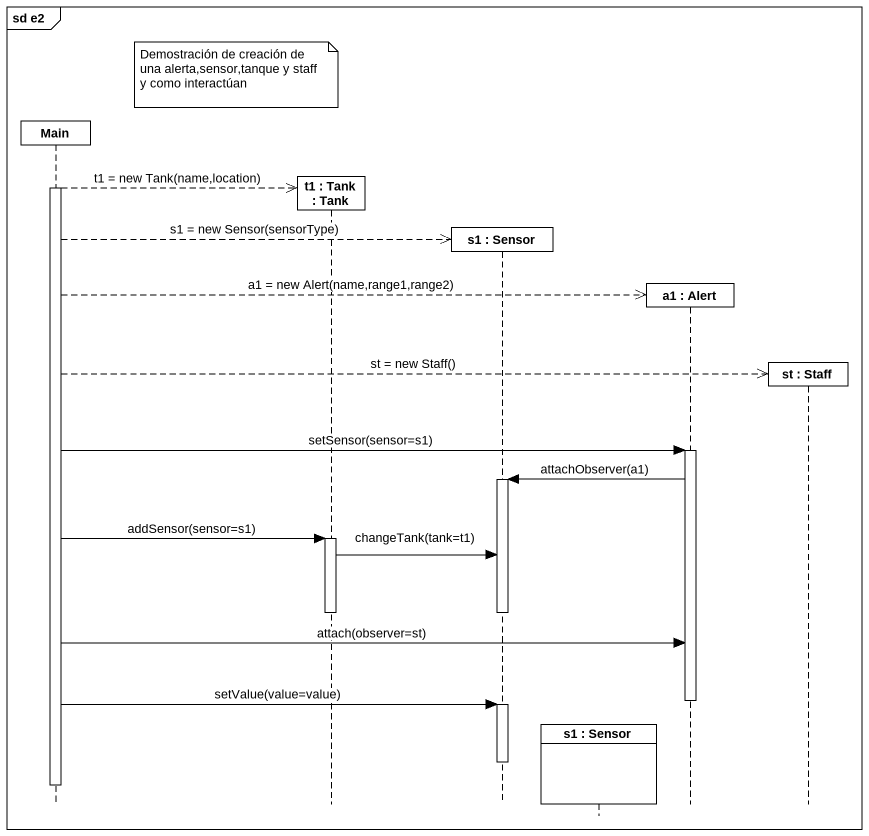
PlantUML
@startuml
mainframe sd e2
hide footbox
participant Main
participant "t1 : Tank : Tank" as t1_Tank
participant "s1 : Sensor" as s1
participant "s1 : Sensor" as s1_2
participant "a1 : Alert" as a1
participant "st : Staff" as st

note over t1_Tank : Demostración de creación de una alerta,sensor,tanque y staff y como interactúan
activate Main
Main -->> t1_Tank ** : t1 = new Tank(name,location)
Main -->> s1 ** : s1 = new Sensor(sensorType)
Main -->> a1 ** : a1 = new Alert(name,range1,range2)
Main -->> st ** : st = new Staff()
Main -> a1 : setSensor(sensor=s1)
activate a1
a1 -> s1 : attachObserver(a1)
activate s1
Main -> t1_Tank : addSensor(sensor=s1)
activate t1_Tank
t1_Tank -> s1 : changeTank(tank=t1)
deactivate t1_Tank
deactivate s1
Main -> a1 : attach(observer=st)
deactivate a1
Main -> s1 : setValue(value=value)
activate s1
deactivate s1
deactivate Main
@enduml
